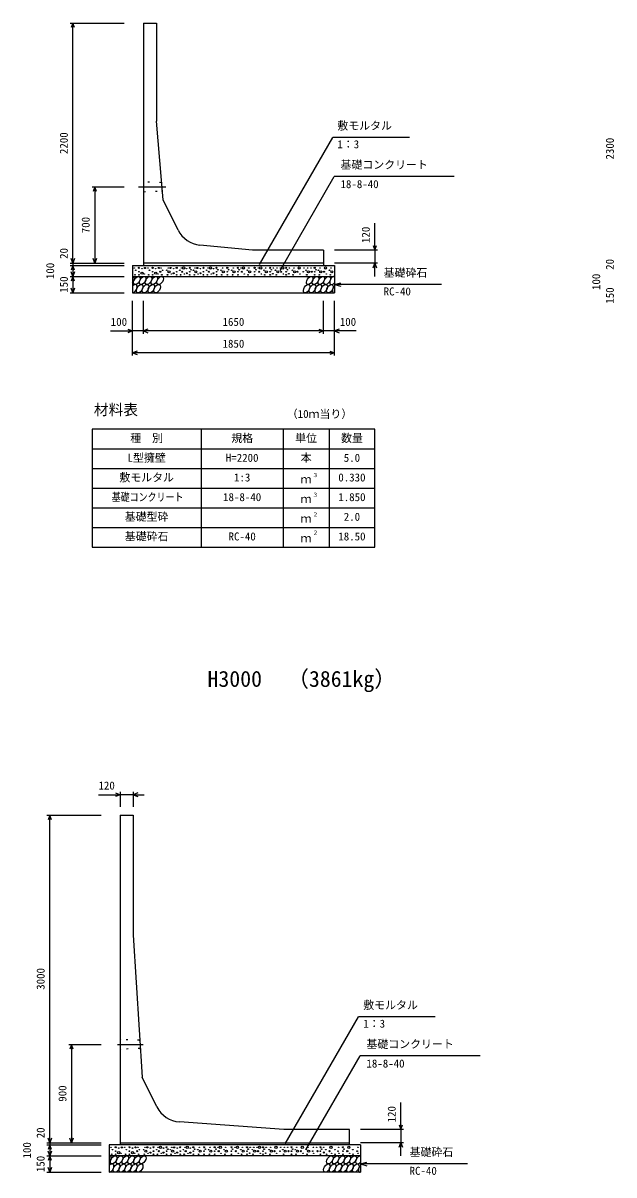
# Model space of a CAD drawing. Units: millimetres, scale not verified. Extents: x -50400 to 50400, y -17820 to 17820.
# Drawn here: x 35910 to 41321, y -9630 to 919 of the extents above; entities that cross this region are included whole.
import ezdxf
from ezdxf.enums import TextEntityAlignment as Align

# ---------------------------------------------------------------- set-up
doc = ezdxf.new("R2010")
doc.units = ezdxf.units.MM
doc.header["$LTSCALE"] = 60
doc.linetypes.add('CHAIN1', pattern=[8, 5, -1, 1, -1])
doc.linetypes.add('DOTTED', pattern=[1.75, 0.25, -1.5])
for name, color, linetype, lineweight in [('0-0_CENTER', 7, 'CHAIN1', 25), ('0-1_DIM', 7, 'Continuous', 25), ('0-3_HATCH', 6, 'Continuous', 25), ('0-4_HYO', 3, 'Continuous', 25), ('0-5_HYO2', 4, 'Continuous', 25), ('0-6_OUTLINE', 1, 'Continuous', 25), ('0-7_OUTLINE2', 4, 'DOTTED', 25), ('0-8_TXT', 7, 'Continuous', 25)]:
    doc.layers.add(name, color=color, linetype=linetype, lineweight=lineweight)
doc.styles.add('ＭＳ ゴシック', font='')
doc.styles.get('ＭＳ ゴシック').set_extended_font_data('MS Gothic')

msp = doc.modelspace()

# ---------------------------------------------------------------- linework, layer by layer
at = {"layer": '0-0_CENTER'}
for p, q in [((36968.68, -580.94), (37218.54, -580.94)), ((36775.89, -8433.94), (37011.53, -8433.94))]:
    msp.add_line(p, q, dxfattribs=at)
at = {"layer": '0-1_DIM'}
for p, q in [((36342, 919.06), (36837, 919.06)), ((36367, -1280.94), (36367, 919.06)), ((38074.15, -1292.26), (38745.42, -129.59)), ((39447.83, -129.59), (38745.42, -129.59)), ((38263.63, -1346.66), (38759.9, -487.09)), ((39859.44, -487.09), (38759.9, -487.09)), ((36542, -580.94), (36837, -580.94)), ((36567, -580.94), (36567, -1280.94)), ((39132, -1160.94), (39132, -913.25)), ((39157, -1160.94), (38762, -1160.94)), ((39132, -1160.94), (39132, -1280.94)), ((36342, -1280.94), (36837, -1280.94)), ((36342, -1300.94), (36837, -1300.94)), ((36367, -1280.94), (36367, -1300.94)), ((36367, -1300.94), (36367, -1400.94)), ((39157, -1280.94), (38762, -1280.94)), ((39132, -1400.94), (39132, -1280.94)), ((36342, -1400.94), (36837, -1400.94)), ((36367, -1400.94), (36367, -1550.94)), ((38762, -1475.94), (38819.96, -1460.41)), ((39742.32, -1475.94), (38762, -1475.94)), ((38762, -1475.94), (38819.96, -1491.47)), ((36342, -1550.94), (36837, -1550.94)), ((36912, -2125.94), (36912, -1625.94)), ((37012, -1925.94), (37012, -1625.94)), ((38662, -1925.94), (38662, -1625.94)), ((38662, -1925.94), (38662, -1625.94)), ((38762, -2125.94), (38762, -1625.94)), ((36712.46, -1900.94), (36912, -1900.94)), ((37012, -1900.94), (36912, -1900.94)), ((38662, -1900.94), (37012, -1900.94)), ((38762, -1900.94), (38662, -1900.94)), ((38961.54, -1900.94), (38762, -1900.94)), ((38762, -2100.94), (36912, -2100.94)), ((36599.96, -6147.05), (36799.5, -6147.05)), ((36799.5, -6122.05), (36799.5, -6258.94)), ((36919.5, -6147.05), (36799.5, -6147.05)), ((36919.5, -6122.05), (36919.5, -6258.94)), ((36919.5, -6147.05), (37019.5, -6147.05)), ((36129.5, -6333.94), (36624.5, -6333.94)), ((36154.5, -9333.94), (36154.5, -6333.94)), ((38311.65, -9345.27), (38982.92, -8182.59)), ((39685.33, -8182.59), (38982.92, -8182.59)), ((36329.5, -8433.94), (36624.5, -8433.94)), ((36354.5, -8433.94), (36354.5, -9333.94)), ((38501.13, -9399.66), (38997.4, -8540.1)), ((40096.94, -8540.1), (38997.4, -8540.1)), ((39369.5, -9213.94), (39369.5, -8966.25)), ((39394.5, -9213.94), (38999.5, -9213.94)), ((39369.5, -9213.94), (39369.5, -9333.94)), ((36129.5, -9333.94), (36624.5, -9333.94)), ((36129.5, -9353.94), (36624.5, -9353.94)), ((36154.5, -9333.94), (36154.5, -9353.94)), ((36154.5, -9353.94), (36154.5, -9453.94)), ((39394.5, -9333.94), (38999.5, -9333.94)), ((39369.5, -9453.94), (39369.5, -9333.94)), ((36129.5, -9453.94), (36624.5, -9453.94)), ((36154.5, -9453.94), (36154.5, -9603.94)), ((38999.5, -9528.94), (39057.46, -9513.41)), ((39979.82, -9528.94), (38999.5, -9528.94)), ((38999.5, -9528.94), (39057.46, -9544.47)), ((36129.5, -9603.94), (36624.5, -9603.94))]:
    msp.add_line(p, q, dxfattribs=at)
for points in [[(36382.39, 876.78), (36367, 919.06), (36351.61, 876.78)], [(36582.39, -623.22), (36567, -580.94), (36551.61, -623.22)], [(39116.61, -1118.65), (39132, -1160.94), (39147.39, -1118.65)], [(36382.39, -1238.65), (36367, -1280.94), (36351.61, -1238.65)], [(36582.39, -1238.65), (36567, -1280.94), (36551.61, -1238.65)], [(36382.39, -1343.22), (36367, -1300.94), (36351.61, -1343.22)], [(36382.39, -1358.65), (36367, -1400.94), (36351.61, -1358.65)], [(39116.61, -1323.22), (39132, -1280.94), (39147.39, -1323.22)], [(36382.39, -1443.22), (36367, -1400.94), (36351.61, -1443.22)], [(36382.39, -1508.65), (36367, -1550.94), (36351.61, -1508.65)], [(36869.71, -1885.55), (36912, -1900.94), (36869.71, -1916.33)], [(37054.29, -1885.55), (37012, -1900.94), (37054.29, -1916.33)], [(38619.71, -1885.55), (38662, -1900.94), (38619.71, -1916.33)], [(38804.29, -1885.55), (38762, -1900.94), (38804.29, -1916.33)], [(36954.29, -2085.55), (36912, -2100.94), (36954.29, -2116.33)], [(38719.71, -2085.55), (38762, -2100.94), (38719.71, -2116.33)], [(36757.21, -6131.66), (36799.5, -6147.05), (36757.21, -6162.44)], [(36961.79, -6131.66), (36919.5, -6147.05), (36961.79, -6162.44)], [(36169.89, -6376.23), (36154.5, -6333.94), (36139.11, -6376.23)], [(36369.89, -8476.23), (36354.5, -8433.94), (36339.11, -8476.23)], [(39354.11, -9171.66), (39369.5, -9213.94), (39384.89, -9171.66)], [(36169.89, -9291.66), (36154.5, -9333.94), (36139.11, -9291.66)], [(36169.89, -9396.23), (36154.5, -9353.94), (36139.11, -9396.23)], [(36369.89, -9291.66), (36354.5, -9333.94), (36339.11, -9291.66)], [(39354.11, -9376.23), (39369.5, -9333.94), (39384.89, -9376.23)], [(36169.89, -9411.66), (36154.5, -9453.94), (36139.11, -9411.66)], [(36169.89, -9496.23), (36154.5, -9453.94), (36139.11, -9496.23)], [(36169.89, -9561.66), (36154.5, -9603.94), (36139.11, -9561.66)]]:
    msp.add_lwpolyline(points, dxfattribs=at)
at = {"layer": '0-3_HATCH'}
for centre, radius in [((36927.97, -1323.76), 2.5), ((36941.99, -1344.77), 2.5), ((36970.86, -1322.89), 5), ((36970.86, -1358.78), 2.5), ((36998.9, -1371.91), 10), ((36998.9, -1330.76), 2.5), ((37026.94, -1323.76), 5), ((37054.07, -1323.76), 2.5), ((37068.09, -1344.77), 2.5), ((37096.97, -1322.89), 5), ((37096.97, -1358.78), 2.5), ((37125.01, -1371.91), 10), ((37125.01, -1330.76), 2.5), ((37153.04, -1323.76), 5), ((37167.06, -1358.78), 5), ((37174.07, -1323.76), 2.5), ((37188.09, -1344.77), 2.5), ((37225.91, -1344.77), 2.5), ((37246.94, -1358.78), 10), ((37239.93, -1323.76), 2.5), ((37260.96, -1323.76), 5), ((37288.99, -1371.91), 5), ((37288.99, -1330.76), 2.5), ((37317.03, -1322.89), 5), ((37317.03, -1358.78), 2.5), ((37345.91, -1344.77), 2.5), ((37359.93, -1323.76), 2.5), ((37366.94, -1358.78), 5), ((37380.96, -1323.76), 10), ((37408.99, -1371.91), 5), ((37408.99, -1330.76), 2.5), ((37437.03, -1322.89), 5), ((37437.03, -1358.78), 2.5), ((37448.37, -1340.45), 2.5), ((37471.13, -1344.77), 2.5), ((37492.16, -1358.78), 10), ((37485.15, -1323.76), 2.5), ((37506.18, -1323.76), 5), ((37534.22, -1371.91), 5), ((37534.22, -1330.76), 2.5), ((37562.26, -1322.89), 5), ((37562.26, -1358.78), 2.5), ((37591.13, -1344.77), 2.5), ((37605.15, -1323.76), 2.5), ((37612.16, -1358.78), 5), ((37626.18, -1323.76), 10), ((37654.22, -1371.91), 5), ((37654.22, -1330.76), 2.5), ((37682.26, -1322.89), 5), ((37682.26, -1358.78), 2.5), ((37693.6, -1340.45), 2.5), ((37723.06, -1344.77), 2.5), ((37744.09, -1358.78), 10), ((37737.08, -1323.76), 2.5), ((37780.7, -1322.89), 5), ((37780.7, -1358.78), 2.5), ((37792.04, -1340.45), 2.5), ((37821.5, -1344.77), 2.5), ((37842.53, -1358.78), 10), ((37835.51, -1323.76), 2.5), ((37877.69, -1322.89), 5), ((37877.69, -1358.78), 2.5), ((37889.03, -1340.45), 2.5), ((37907.39, -1323.76), 2.5), ((37914.4, -1358.78), 5), ((37928.42, -1323.76), 10), ((37963.77, -1344.77), 2.5), ((37984.8, -1358.78), 10), ((37977.79, -1323.76), 2.5), ((38031.08, -1322.89), 5), ((38031.08, -1358.78), 2.5), ((38042.42, -1340.45), 2.5), ((38065.05, -1323.76), 2.5), ((38072.06, -1358.78), 5), ((38086.08, -1323.76), 10), ((38116.74, -1344.77), 2.5), ((38137.77, -1358.78), 10), ((38130.76, -1323.76), 2.5), ((38172.94, -1322.89), 5), ((38172.94, -1358.78), 2.5), ((38184.28, -1340.45), 2.5), ((38202.63, -1323.76), 2.5), ((38221.87, -1344.77), 2.5), ((38242.9, -1358.78), 10), ((38235.89, -1323.76), 2.5), ((38266.67, -1323.76), 2.5), ((38273.69, -1358.78), 5), ((38287.71, -1323.76), 10), ((38319.47, -1322.89), 5), ((38319.47, -1358.78), 2.5), ((38330.81, -1340.45), 2.5), ((38349.17, -1323.76), 2.5), ((38376.16, -1344.77), 2.5), ((38397.19, -1358.78), 10), ((38390.18, -1323.76), 2.5), ((38424.32, -1358.78), 5), ((38438.34, -1323.76), 10), ((38475.99, -1358.78), 2.5), ((38482.43, -1323.76), 2.5), ((38501.66, -1344.77), 2.5), ((38522.69, -1358.78), 10), ((38515.68, -1323.76), 2.5), ((38546.47, -1323.76), 2.5), ((38553.48, -1358.78), 5), ((38580.87, -1322.89), 5), ((38580.87, -1358.78), 2.5), ((38592.21, -1340.45), 2.5), ((38615.33, -1344.77), 2.5), ((38636.36, -1358.78), 10), ((38629.35, -1323.76), 2.5), ((38665.97, -1358.78), 5), ((38679.99, -1323.76), 10), ((38716.61, -1344.77), 2.5), ((38737.64, -1358.78), 10), ((38730.62, -1323.76), 2.5), ((36934.98, -1386.79), 2.5), ((36970.86, -1386.79), 2.5), ((37019.93, -1378.91), 2.5), ((37061.08, -1386.79), 2.5), ((37096.97, -1386.79), 2.5), ((37146.03, -1378.91), 2.5), ((37181.08, -1386.79), 2.5), ((37232.92, -1386.79), 2.5), ((37267.97, -1378.91), 2.5), ((37317.03, -1386.79), 2.5), ((37352.92, -1386.79), 2.5), ((37387.97, -1378.91), 2.5), ((37437.03, -1386.79), 2.5), ((37478.14, -1386.79), 2.5), ((37513.19, -1378.91), 2.5), ((37562.26, -1386.79), 2.5), ((37598.14, -1386.79), 2.5), ((37633.19, -1378.91), 2.5), ((37682.26, -1386.79), 2.5), ((37730.07, -1386.79), 2.5), ((37780.7, -1386.79), 2.5), ((37828.51, -1386.79), 2.5), ((37877.69, -1386.79), 2.5), ((37935.43, -1378.91), 2.5), ((37970.78, -1386.79), 2.5), ((38031.08, -1386.79), 2.5), ((38093.09, -1378.91), 2.5), ((38123.75, -1386.79), 2.5), ((38172.94, -1386.79), 2.5), ((38197.59, -1377.13), 2.5), ((38228.88, -1386.79), 2.5), ((38294.71, -1378.91), 2.5), ((38319.47, -1386.79), 2.5), ((38344.13, -1377.13), 2.5), ((38383.17, -1386.79), 2.5), ((38445.35, -1378.91), 2.5), ((38508.67, -1386.79), 2.5), ((38580.87, -1386.79), 2.5), ((38622.34, -1386.79), 2.5), ((38686.99, -1378.91), 2.5), ((38723.62, -1386.79), 2.5), ((36715.47, -9376.76), 2.5), ((36758.36, -9375.89), 5), ((36786.4, -9383.77), 2.5), ((36814.44, -9376.76), 5), ((36841.57, -9376.76), 2.5), ((36884.47, -9375.89), 5), ((36912.51, -9383.77), 2.5), ((36940.54, -9376.76), 5), ((36961.57, -9376.76), 2.5), ((37027.43, -9376.76), 2.5), ((37048.46, -9376.76), 5), ((37076.49, -9383.77), 2.5), ((37104.53, -9375.89), 5), ((37147.43, -9376.76), 2.5), ((37168.46, -9376.76), 10), ((37196.49, -9383.77), 2.5), ((37224.53, -9375.89), 5), ((37272.65, -9376.76), 2.5), ((37293.68, -9376.76), 5), ((37321.72, -9383.77), 2.5), ((37349.76, -9375.89), 5), ((37392.65, -9376.76), 2.5), ((37413.68, -9376.76), 10), ((37441.72, -9383.77), 2.5), ((37469.76, -9375.89), 5), ((37524.58, -9376.76), 2.5), ((37568.2, -9375.89), 5), ((37623.01, -9376.76), 2.5), ((37665.19, -9375.89), 5), ((37694.89, -9376.76), 2.5), ((37715.92, -9376.76), 10), ((37765.29, -9376.76), 2.5), ((37818.58, -9375.89), 5), ((37852.55, -9376.76), 2.5), ((37873.58, -9376.76), 10), ((37918.26, -9376.76), 2.5), ((37960.44, -9375.89), 5), ((37990.13, -9376.76), 2.5), ((38023.39, -9376.76), 2.5), ((38054.17, -9376.76), 2.5), ((38075.21, -9376.76), 10), ((38106.97, -9375.89), 5), ((38136.67, -9376.76), 2.5), ((38177.68, -9376.76), 2.5), ((38225.84, -9376.76), 10), ((38269.93, -9376.76), 2.5), ((38303.18, -9376.76), 2.5), ((38333.97, -9376.76), 2.5), ((38368.37, -9375.89), 5), ((38416.85, -9376.76), 2.5), ((38467.49, -9376.76), 10), ((38518.12, -9376.76), 2.5), ((38569.59, -9376.76), 2.5), ((38598.96, -9376.76), 2.5), ((38633.37, -9375.89), 5), ((38663.68, -9376.76), 2.5), ((38729.54, -9376.76), 10), ((38800.23, -9376.76), 2.5), ((38839.01, -9375.89), 5), ((38893.55, -9376.76), 10), ((38976.12, -9376.76), 2.5), ((36722.48, -9439.8), 2.5), ((36729.49, -9397.78), 2.5), ((36758.36, -9411.78), 2.5), ((36758.36, -9439.8), 2.5), ((36786.4, -9424.91), 10), ((36807.43, -9431.92), 2.5), ((36848.58, -9439.8), 2.5), ((36855.59, -9397.78), 2.5), ((36884.47, -9411.78), 2.5), ((36884.47, -9439.8), 2.5), ((36912.51, -9424.91), 10), ((36933.53, -9431.92), 2.5), ((36954.56, -9411.78), 5), ((36968.58, -9439.8), 2.5), ((36975.59, -9397.78), 2.5), ((37013.41, -9397.78), 2.5), ((37020.42, -9439.8), 2.5), ((37034.44, -9411.78), 10), ((37055.47, -9431.92), 2.5), ((37076.49, -9424.91), 5), ((37104.53, -9411.78), 2.5), ((37104.53, -9439.8), 2.5), ((37133.41, -9397.78), 2.5), ((37140.42, -9439.8), 2.5), ((37154.44, -9411.78), 5), ((37175.47, -9431.92), 2.5), ((37196.49, -9424.91), 5), ((37224.53, -9411.78), 2.5), ((37224.53, -9439.8), 2.5), ((37235.87, -9393.46), 2.5), ((37258.63, -9397.78), 2.5), ((37265.64, -9439.8), 2.5), ((37279.66, -9411.78), 10), ((37300.69, -9431.92), 2.5), ((37321.72, -9424.91), 5), ((37349.76, -9411.78), 2.5), ((37349.76, -9439.8), 2.5), ((37378.63, -9397.78), 2.5), ((37385.64, -9439.8), 2.5), ((37399.66, -9411.78), 5), ((37420.69, -9431.92), 2.5), ((37441.72, -9424.91), 5), ((37469.76, -9411.78), 2.5), ((37469.76, -9439.8), 2.5), ((37481.1, -9393.46), 2.5), ((37510.56, -9397.78), 2.5), ((37517.57, -9439.8), 2.5), ((37531.59, -9411.78), 10), ((37568.2, -9411.78), 2.5), ((37568.2, -9439.8), 2.5), ((37579.54, -9393.46), 2.5), ((37609, -9397.78), 2.5), ((37616.01, -9439.8), 2.5), ((37630.03, -9411.78), 10), ((37665.19, -9411.78), 2.5), ((37665.19, -9439.8), 2.5), ((37676.53, -9393.46), 2.5), ((37701.9, -9411.78), 5), ((37722.93, -9431.92), 2.5), ((37751.27, -9397.78), 2.5), ((37758.28, -9439.8), 2.5), ((37772.3, -9411.78), 10), ((37818.58, -9411.78), 2.5), ((37818.58, -9439.8), 2.5), ((37829.92, -9393.46), 2.5), ((37859.56, -9411.78), 5), ((37880.59, -9431.92), 2.5), ((37904.24, -9397.78), 2.5), ((37911.25, -9439.8), 2.5), ((37925.27, -9411.78), 10), ((37960.44, -9411.78), 2.5), ((37960.44, -9439.8), 2.5), ((37971.78, -9393.46), 2.5), ((37985.09, -9430.13), 2.5), ((38009.37, -9397.78), 2.5), ((38016.38, -9439.8), 2.5), ((38030.4, -9411.78), 10), ((38061.19, -9411.78), 5), ((38082.21, -9431.92), 2.5), ((38106.97, -9411.78), 2.5), ((38106.97, -9439.8), 2.5), ((38118.31, -9393.46), 2.5), ((38131.63, -9430.13), 2.5), ((38163.66, -9397.78), 2.5), ((38170.67, -9439.8), 2.5), ((38184.69, -9411.78), 10), ((38211.82, -9411.78), 5), ((38232.85, -9431.92), 2.5), ((38263.49, -9411.78), 2.5), ((38289.16, -9397.78), 2.5), ((38296.17, -9439.8), 2.5), ((38310.19, -9411.78), 10), ((38340.98, -9411.78), 5), ((38368.37, -9411.78), 2.5), ((38368.37, -9439.8), 2.5), ((38379.71, -9393.46), 2.5), ((38402.83, -9397.78), 2.5), ((38409.84, -9439.8), 2.5), ((38423.86, -9411.78), 10), ((38453.47, -9411.78), 5), ((38474.49, -9431.92), 2.5), ((38504.11, -9397.78), 2.5), ((38511.12, -9439.8), 2.5), ((38525.14, -9411.78), 10), ((38563.16, -9411.78), 2.5), ((38571.5, -9431.92), 2.5), ((38605.98, -9411.78), 5), ((38633.37, -9411.78), 2.5), ((38633.37, -9439.8), 2.5), ((38644.71, -9393.46), 2.5), ((38663.85, -9424.07), 5), ((38682.89, -9397.78), 2.5), ((38689.9, -9439.8), 2.5), ((38715.52, -9411.78), 5), ((38736.55, -9431.92), 2.5), ((38766.16, -9397.78), 2.5), ((38767.63, -9439.8), 2.5), ((38793.8, -9411.78), 2.5), ((38802.14, -9431.92), 2.5), ((38839.01, -9411.78), 2.5), ((38839.01, -9439.8), 2.5), ((38850.35, -9393.46), 2.5), ((38879.53, -9411.78), 5), ((38900.56, -9431.92), 2.5), ((38930.17, -9397.78), 2.5), ((38931.64, -9439.8), 2.5), ((38969.68, -9411.78), 2.5), ((38978.03, -9431.92), 2.5)]:
    msp.add_circle(centre, radius, dxfattribs=at)
for centre, start_param, end_param in [((36899.64, -1438.46), 4.385593, 6.67454438), ((36924.96, -1513.45), 3.51114638, 7.548991), ((38748.14, -1438.46), 0.33577149, 4.44118059), ((38773.46, -1513.45), 1.2110787, 3.56587337), ((36687.14, -9491.47), 4.385593, 6.67454438), ((38985.64, -9491.47), 0.33577149, 4.44118059), ((36712.46, -9566.46), 3.51114638, 7.548991), ((39010.96, -9566.46), 1.2110787, 3.56587337)]:
    msp.add_ellipse(centre, major_axis=(21.81, 35.31), ratio=0.5792, start_param=start_param, end_param=end_param, dxfattribs=at)
for centre in [(36952.84, -1438.46), (36978.16, -1513.45), (37006.05, -1438.46), (37031.37, -1513.45), (37059.26, -1438.46), (37084.58, -1513.45), (37112.47, -1438.46), (37137.79, -1513.45), (37165.68, -1438.46), (38507.42, -1513.45), (38535.31, -1438.46), (38560.63, -1513.45), (38588.51, -1438.46), (38613.84, -1513.45), (38641.72, -1438.46), (38667.04, -1513.45), (38694.93, -1438.46), (38720.25, -1513.45), (36740.34, -9491.47), (36793.55, -9491.47), (36846.76, -9491.47), (36899.97, -9491.47), (36953.18, -9491.47), (37006.39, -9491.47), (38719.6, -9491.47), (38772.81, -9491.47), (38826.01, -9491.47), (38879.22, -9491.47), (38932.43, -9491.47), (36765.66, -9566.46), (36818.87, -9566.46), (36872.08, -9566.46), (36925.29, -9566.46), (36978.5, -9566.46), (38691.71, -9566.46), (38744.92, -9566.46), (38798.13, -9566.46), (38851.34, -9566.46), (38904.54, -9566.46), (38957.75, -9566.46)]:
    msp.add_ellipse(centre, major_axis=(21.81, 35.31), ratio=0.5792, dxfattribs=at)
at = {"layer": '0-4_HYO'}
for p, q in [((37542, -2800.94), (37542, -3880.94)), ((38292, -2800.94), (38292, -3880.94)), ((38712, -2800.94), (38712, -3880.94)), ((36542, -2980.94), (39132, -2980.94))]:
    msp.add_line(p, q, dxfattribs=at)
msp.add_lwpolyline([(36542, -3880.94), (39132, -3880.94), (39132, -2800.94), (36542, -2800.94)], close=True, dxfattribs=at)
at = {"layer": '0-5_HYO2'}
for p, q in [((36542, -3160.94), (39132, -3160.94)), ((36542, -3340.94), (39132, -3340.94)), ((36542, -3520.94), (39132, -3520.94)), ((36542, -3700.94), (39132, -3700.94))]:
    msp.add_line(p, q, dxfattribs=at)
at = {"layer": '0-6_OUTLINE'}
for p, q in [((37012, 919.06), (37012, -1300.94)), ((37192, -700.94), (37132, 19.06)), ((37330.14, -977.23), (37192, -700.94)), ((38012, -1160.94), (37529.67, -1114.26)), ((38662, -1160.94), (38012, -1160.94)), ((38662, -1160.94), (38662, -1300.94)), ((36912, -1300.94), (36912, -1550.94)), ((38662, -1280.94), (37012, -1280.94)), ((36912, -1400.94), (38762, -1400.94)), ((36912, -1550.94), (38762, -1550.94)), ((36799.5, -6333.94), (36919.5, -6333.94)), ((36799.5, -6333.94), (36799.5, -9353.94)), ((37135.89, -9006.72), (36999.5, -8733.94)), ((38299.5, -9213.94), (37341.36, -9144.26)), ((38899.5, -9213.94), (38299.5, -9213.94)), ((38899.5, -9353.94), (38899.5, -9213.94)), ((38999.5, -9353.94), (36699.5, -9353.94)), ((36699.5, -9353.94), (36699.5, -9603.94)), ((36799.5, -9333.94), (38899.5, -9333.94)), ((38999.5, -9353.94), (38999.5, -9603.94)), ((38999.5, -9453.94), (36699.5, -9453.94)), ((38999.5, -9603.94), (36699.5, -9603.94))]:
    msp.add_line(p, q, dxfattribs=at)
for points in [[(37012, 919.06), (37132, 919.06), (37132, 19.06)], [(36912, -1300.94), (38762, -1300.94), (38762, -1550.94)], [(36919.5, -6333.94), (36919.5, -7433.94), (36999.5, -8733.94)]]:
    msp.add_lwpolyline(points, dxfattribs=at)
for centre, end in [((37553.75, -865.42), 264.47246), ((37359.5, -8894.92), 265.84036)]:
    msp.add_arc(centre, 250, 206.56505, end, dxfattribs=at)
at = {"layer": '0-7_OUTLINE2'}
for p, q in [((37017, -536.16), (37012.22, -530.94)), ((37012.22, -630.93), (37017, -625.72)), ((37173.84, -543.21), (37017, -536.16)), ((37017, -625.72), (37180.13, -618.66)), ((37178.46, -538.41), (37173.84, -543.21)), ((37185.34, -623.43), (37180.13, -618.66)), ((36804.5, -8388.94), (36799.5, -8383.94)), ((36973.72, -8396.44), (36804.5, -8388.94)), ((36973.72, -8396.44), (36978.42, -8391.44)), ((36804.5, -8478.94), (36799.5, -8483.94)), ((36978.34, -8471.44), (36804.5, -8478.94)), ((36978.34, -8471.44), (36983.65, -8476.44))]:
    msp.add_line(p, q, dxfattribs=at)

# ---------------------------------------------------------------- texts
at = {"layer": '0-1_DIM', "style": 'ＭＳ ゴシック'}
for s, p in [('敷モルタル', (38788.27, -79.59)), ('1：3', (38788.27, -249.7)), ('基礎コンクリート', (38817.15, -437.09)), ('18-8-40', (38817.15, -614.72)), ('基礎砕石', (39212.25, -1425.94)), ('RC-40', (39212.25, -1597.32)), ('100', (36713.36, -1875.94)), ('1650', (37737, -1875.94)), ('100', (38810.64, -1875.94)), ('1850', (37737, -2075.94)), ('120', (36600.86, -6122.05)), ('敷モルタル', (39025.77, -8132.59)), ('1：3', (39025.77, -8302.71)), ('基礎コンクリート', (39054.65, -8490.1)), ('18-8-40', (39054.65, -8667.73)), ('基礎砕石', (39449.75, -9478.94)), ('RC-40', (39449.75, -9650.32))]:
    msp.add_text(s, height=73.31, dxfattribs=at).set_placement(p, align=Align.BOTTOM_LEFT)
for s, p in [('2200', (36342, -280.94)), ('2300', (41342, -330.94)), ('700', (36542, -1005.94)), ('120', (39107, -1095.3)), ('20', (36342, -1240.87)), ('20', (41342, -1340.87)), ('100', (36217, -1425.94)), ('150', (36342, -1550.94)), ('100', (41217, -1525.94)), ('150', (41342, -1650.94)), ('3000', (36129.5, -7933.94)), ('900', (36329.5, -8958.94)), ('120', (39344.5, -9148.3)), ('20', (36129.5, -9293.88)), ('100', (36004.5, -9478.94)), ('150', (36129.5, -9603.94))]:
    msp.add_text(s, height=73.31, rotation=90, dxfattribs=at).set_placement(p, align=Align.BOTTOM_LEFT)
at = {"layer": '0-8_TXT', "style": 'ＭＳ ゴシック'}
for s, height, p in [('材料表', 98.97, (36558.67, -2700.94)), ('（10ｍ当り）', 73.31, (38325.33, -2719.27)), ('種\u3000別', 73.31, (36892, -2940.94)), ('規格', 73.31, (37817, -2940.94)), ('単位', 73.31, (38402, -2940.94)), ('数量', 73.31, (38822, -2940.94)), ('L型擁壁', 73.31, (36867, -3120.94)), ('H=2200', 73.31, (37767, -3120.94)), ('本', 73.31, (38452, -3120.94)), ('5.0', 73.31, (38847, -3120.94)), ('敷モルタル', 73.31, (36792, -3300.94)), ('1:3', 73.31, (37842, -3300.94)), ('ｍ', 73.31, (38452, -3317.61)), ('３', 36.66, (38561.24, -3250.32)), ('0.330', 73.31, (38797, -3300.94)), ('18-8-40', 73.31, (37742, -3480.94)), ('ｍ', 73.31, (38452, -3497.61)), ('３', 36.66, (38561.24, -3430.32)), ('1.850', 73.31, (38797, -3480.94)), ('基礎型砕', 73.31, (36842, -3660.94)), ('２', 36.66, (38561.24, -3610.32)), ('2.0', 73.31, (38847, -3660.94)), ('ｍ', 73.31, (38452, -3677.61)), ('基礎砕石', 73.31, (36842, -3840.94)), ('RC-40', 73.31, (37792, -3840.94)), ('ｍ', 73.31, (38452, -3857.61)), ('２', 36.66, (38561.24, -3776.99)), ('18.50', 73.31, (38797, -3840.94)), ('H3000', 146.6, (37599.5, -5203.69)), ('（3861kg）', 146.6, (38328.12, -5203.69))]:
    msp.add_text(s, height=height, dxfattribs=at).set_placement(p, align=Align.BOTTOM_LEFT)
at = {"layer": '0-8_TXT', "style": 'ＭＳ ゴシック', "width": 0.8}
msp.add_text('基礎コンクリート', height=73.31, dxfattribs=at).set_placement((36722, -3480.94), align=Align.BOTTOM_LEFT)

doc.saveas('drawing.dxf')
